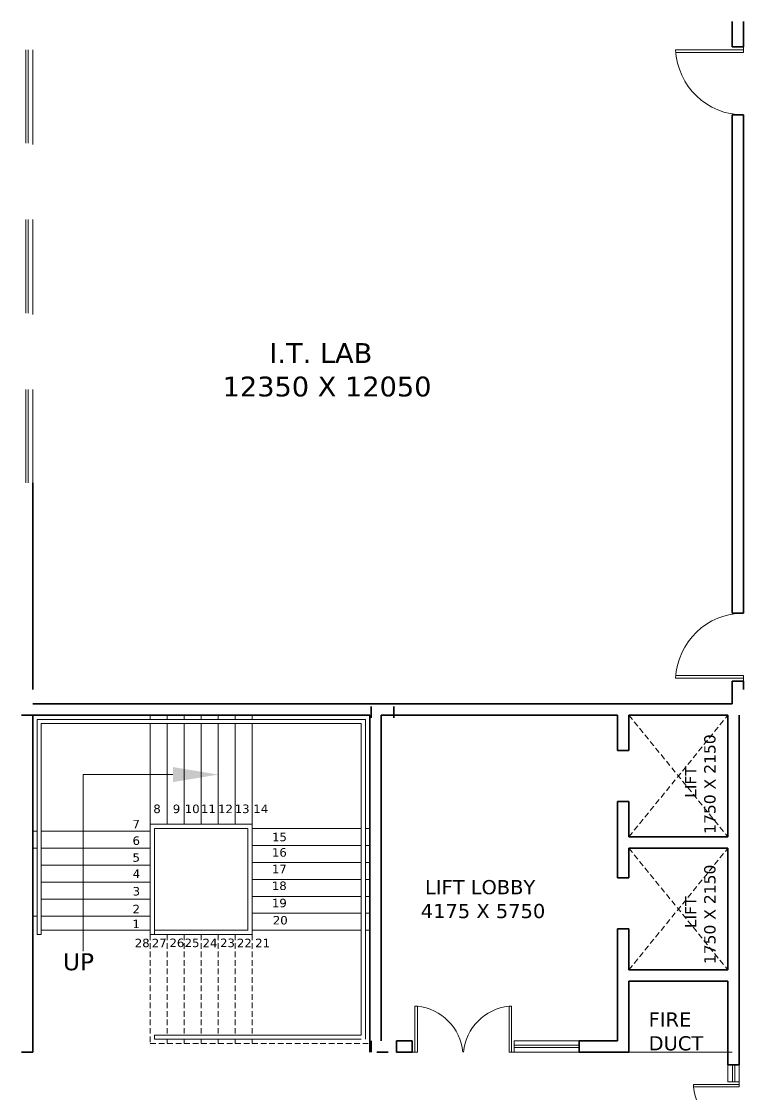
# Model space of a CAD drawing. Header units: millimetres. Extents: x -3092162 to 4513894, y -12317808 to 1849994.
# Drawn here: x -444889 to -432139, y -5832906 to -5813956 of the extents above; entities that cross this region are included whole.
import ezdxf

# ---------------------------------------------------------------- set-up
doc = ezdxf.new("R2010")
doc.units = ezdxf.units.MM
doc.header["$LTSCALE"] = 2
doc.header["$MEASUREMENT"] = 0
doc.linetypes.add('HIDDEN', pattern=[0.375, 0.25, -0.125])
doc.layers.add('AEROW', color=7, linetype='Continuous', lineweight=15, true_color=0x0d0d0d)
for name, color, linetype, lineweight in [('DOOR', 27, 'Continuous', 5), ('glass', 5, 'Continuous', 15), ('RAILING', 47, 'Continuous', 13), ('SILL', 74, 'Continuous', 9), ('STAIR', 252, 'Continuous', 9), ('TEXT', 7, 'Continuous', 13), ('WAll', 250, 'Continuous', 35)]:
    doc.layers.add(name, color=color, linetype=linetype, lineweight=lineweight)
doc.styles.add('style2', font='')
doc.styles.get('style2').set_extended_font_data('Verdana')

msp = doc.modelspace()

# ---------------------------------------------------------------- linework, layer by layer
at = {"layer": 'AEROW', "ltscale": 100}
for p, q in [((-442214.3, -5827256.2), (-443796.6, -5827256.2)), ((-443796.6, -5827256.2), (-443796.6, -5830376.3))]:
    msp.add_line(p, q, dxfattribs=at)
at = {"layer": 'AEROW', "lineweight": 35, "ltscale": 100}
msp.add_solid([(-442214.3, -5827122.9), (-441414.3, -5827256.2), (-442214.3, -5827389.5)], dxfattribs=at)
at = {"layer": 'DOOR', "ltscale": 0.1}
for p, q in [((-432139.3, -5814406.2), (-432139.3, -5814506.2)), ((-432139.3, -5814456.2), (-433338.3, -5814456.2)), ((-432139.3, -5814506.2), (-433335.1, -5814506.2)), ((-432139.3, -5825556.2), (-433338.3, -5825556.2)), ((-432139.3, -5825506.2), (-433335.1, -5825506.2)), ((-432139.3, -5825606.2), (-432139.3, -5825506.2))]:
    msp.add_line(p, q, dxfattribs=at)
at = {"layer": 'DOOR', "color": 252, "ltscale": 200}
for p, q in [((-437943.9, -5831346.2), (-437943.9, -5832156.2)), ((-437898.9, -5831346.2), (-437943.9, -5831346.2)), ((-437898.9, -5831346.2), (-437898.9, -5832156.2)), ((-436278.9, -5831346.2), (-436278.9, -5832156.2)), ((-436278.9, -5831346.2), (-436233.9, -5831346.2)), ((-436233.9, -5831346.2), (-436233.9, -5832156.2)), ((-437988.9, -5832156.2), (-437898.9, -5832156.2)), ((-436188.9, -5832156.2), (-436278.9, -5832156.2)), ((-433024.7, -5832726.2), (-432214.7, -5832726.2)), ((-433024.7, -5832771.2), (-433024.7, -5832726.2)), ((-433024.7, -5832771.2), (-432214.7, -5832771.2)), ((-432214.7, -5832681.2), (-432214.7, -5832771.2))]:
    msp.add_line(p, q, dxfattribs=at)
at = {"layer": 'DOOR', "ltscale": 0.1}
for centre, start, end in [((-432139.3, -5814406.2), 182.38802, 270), ((-432139.3, -5825606.2), 90, 177.61198)]:
    msp.add_arc(centre, 1200, start, end, dxfattribs=at)
at = {"layer": 'DOOR', "color": 252, "ltscale": 200}
msp.add_ellipse((-437991.6, -5832242.8), major_axis=(-331.6, 838.1), ratio=1, start_param=4.4309775, end_param=5.8034622, dxfattribs=at)
at = {"layer": 'DOOR', "color": 252, "ltscale": 200, "extrusion": (0, 0, -1)}
for centre, major_axis, start_param, end_param in [((-436186.3, -5832242.8), (331.6, 838.1), 4.4309775, 5.8034622), ((-432128.2, -5832678.5), (901.3, 4), 1.670585, 3.0430697)]:
    msp.add_ellipse(centre, major_axis=major_axis, ratio=1, start_param=start_param, end_param=end_param, dxfattribs=at)
at = {"layer": 'glass', "ltscale": 100}
for p, q in [((-444809.3, -5816106.2), (-444809.3, -5814456.2)), ((-444769.3, -5816106.2), (-444769.3, -5814456.2)), ((-444809.3, -5819106.2), (-444809.3, -5817456.2)), ((-444769.3, -5819106.2), (-444769.3, -5817456.2)), ((-444809.3, -5822106.2), (-444809.3, -5820456.2)), ((-444769.3, -5822106.2), (-444769.3, -5820456.2)), ((-435039.3, -5832036.2), (-436189.4, -5832036.2)), ((-435039.3, -5832076.2), (-436189.4, -5832076.2)), ((-432334.7, -5832681.2), (-432334.7, -5832381.2)), ((-432294.7, -5832681.2), (-432294.7, -5832381.2))]:
    msp.add_line(p, q, dxfattribs=at)
at = {"layer": 'RAILING', "ltscale": 100}
for p, q in [((-438814.3, -5826281.2), (-444614.3, -5826281.2)), ((-444614.3, -5830081.2), (-444614.3, -5826281.2)), ((-438889.3, -5826356.2), (-444539.3, -5826356.2)), ((-444539.3, -5830081.2), (-444539.3, -5826356.2)), ((-438889.3, -5826356.2), (-438889.3, -5831856.2)), ((-438814.3, -5826281.2), (-438814.3, -5831931.2)), ((-440814.3, -5828131.2), (-442614.3, -5828131.2)), ((-442614.3, -5830081.2), (-442614.3, -5828131.2)), ((-440889.3, -5828206.2), (-442539.3, -5828206.2)), ((-442539.3, -5830081.2), (-442539.3, -5828206.2)), ((-440889.3, -5830006.2), (-440889.3, -5828206.2)), ((-440814.3, -5830081.2), (-440814.3, -5828131.2)), ((-444539.3, -5830081.2), (-444614.3, -5830081.2)), ((-442539.3, -5830081.2), (-442614.3, -5830081.2)), ((-440887.9, -5830006.2), (-442539.3, -5830006.2)), ((-440812.9, -5830081.2), (-442539.3, -5830081.2)), ((-438889.3, -5831856.2), (-442539.3, -5831856.2)), ((-438889.3, -5831931.2), (-442539.3, -5831931.2))]:
    msp.add_line(p, q, dxfattribs=at)
at = {"layer": 'SILL', "ltscale": 100}
for p, q in [((-444689.3, -5816131.2), (-444689.3, -5814456.2)), ((-444689.3, -5819106.2), (-444689.3, -5817456.2)), ((-444689.3, -5819131.2), (-444689.3, -5817481.2)), ((-444689.3, -5822106.2), (-444689.3, -5820456.2)), ((-435039.3, -5831956.2), (-436189.4, -5831956.2)), ((-436189.4, -5831956.2), (-436189.4, -5832156.2)), ((-435039.3, -5832156.2), (-436189.4, -5832156.2)), ((-432414.7, -5832681.2), (-432414.7, -5832381.2)), ((-432214.7, -5832681.2), (-432214.7, -5832381.2)), ((-432214.7, -5832681.2), (-432414.7, -5832681.2))]:
    msp.add_line(p, q, dxfattribs=at)
at = {"layer": 'STAIR', "ltscale": 100}
for p, q in [((-442614.3, -5826281.2), (-442614.3, -5826206.2)), ((-442614.3, -5828131.2), (-442614.3, -5826356.2)), ((-442314.3, -5826281.2), (-442314.3, -5826206.2)), ((-442314.3, -5828131.2), (-442314.3, -5826356.2)), ((-442014.3, -5826281.2), (-442014.3, -5826206.2)), ((-442014.3, -5828131.2), (-442014.3, -5826356.2)), ((-441714.3, -5826281.2), (-441714.3, -5826206.2)), ((-441714.3, -5828131.2), (-441714.3, -5826356.2)), ((-441414.3, -5826281.2), (-441414.3, -5826206.2)), ((-441414.3, -5828131.2), (-441414.3, -5826356.2)), ((-441114.3, -5826281.2), (-441114.3, -5826206.2)), ((-441114.3, -5828131.2), (-441114.3, -5826356.2)), ((-440814.3, -5826281.2), (-440814.3, -5826206.2)), ((-440814.3, -5828131.2), (-440814.3, -5826356.2)), ((-444614.7, -5828256.2), (-444689.7, -5828256.2)), ((-442614.3, -5828256.2), (-444539.3, -5828256.2)), ((-440814.3, -5828206.2), (-438889.3, -5828206.2)), ((-438814.3, -5828206.2), (-438739.3, -5828206.2)), ((-444614.7, -5828556.2), (-444689.7, -5828556.2)), ((-442614.3, -5828556.2), (-444539.3, -5828556.2)), ((-440814.3, -5828506.2), (-438889.3, -5828506.2)), ((-438814.3, -5828506.2), (-438739.3, -5828506.2)), ((-440814.3, -5828806.2), (-438889.3, -5828806.2)), ((-438814.3, -5828806.2), (-438739.3, -5828806.2)), ((-442614.3, -5828856.2), (-444539.3, -5828856.2)), ((-442614.3, -5829156.2), (-444539.3, -5829156.2)), ((-440814.3, -5829106.2), (-438889.3, -5829106.2)), ((-438814.3, -5829106.2), (-438739.3, -5829106.2)), ((-442614.3, -5829456.2), (-444539.3, -5829456.2)), ((-440814.3, -5829406.2), (-438889.3, -5829406.2)), ((-438814.3, -5829406.2), (-438739.3, -5829406.2)), ((-444614.3, -5829756.2), (-444689.3, -5829756.2)), ((-442614.3, -5829756.2), (-444539.3, -5829756.2)), ((-440814.3, -5829706.2), (-438889.3, -5829706.2)), ((-438814.3, -5829706.2), (-438739.3, -5829706.2)), ((-438814.3, -5829706.2), (-438739.3, -5829706.2)), ((-442614.3, -5830006.2), (-444539.3, -5830006.2)), ((-440814.3, -5830006.2), (-438889.3, -5830006.2)), ((-438814.3, -5830006.2), (-438739.3, -5830006.2)), ((-438814.3, -5830006.2), (-438739.3, -5830006.2)), ((-442539.3, -5831856.2), (-442539.3, -5831931.2)), ((-442314.1, -5831931.2), (-442314.1, -5832006.2)), ((-442014.1, -5831931.2), (-442014.1, -5832006.2)), ((-441714.1, -5831931.2), (-441714.1, -5832006.2)), ((-441414.1, -5831931.2), (-441414.1, -5832006.2)), ((-441114.1, -5831931.2), (-441114.1, -5832006.2)), ((-440814.1, -5831931.2), (-440814.1, -5832006.2)), ((-432339.3, -5832156.2), (-434164.7, -5832156.2))]:
    msp.add_line(p, q, dxfattribs=at)
at = {"layer": 'STAIR', "linetype": 'HIDDEN', "ltscale": 200}
for p, q in [((-434164.7, -5828356.2), (-432414.7, -5826206.2)), ((-434164.7, -5826206.2), (-432414.7, -5828356.2)), ((-434164.7, -5830706.2), (-432414.7, -5828556.2)), ((-434164.7, -5828556.2), (-432414.7, -5830706.2)), ((-442614.3, -5830081.2), (-442614.3, -5832006.2)), ((-442314.3, -5830081.2), (-442314.3, -5831856.2)), ((-442014.3, -5830081.2), (-442014.3, -5831856.2)), ((-441714.3, -5830081.2), (-441714.3, -5831856.2)), ((-441414.3, -5830081.2), (-441414.3, -5831856.2)), ((-441114.3, -5830081.2), (-441114.3, -5831856.2)), ((-440814.3, -5830081.2), (-440814.3, -5831856.2)), ((-442614.3, -5832006.2), (-438739.3, -5832006.2))]:
    msp.add_line(p, q, dxfattribs=at)
at = {"layer": 'WAll', "ltscale": 100}
for p, q in [((-432339.3, -5813956.2), (-432339.3, -5814406.2)), ((-432139.3, -5813956.2), (-432139.3, -5814406.2)), ((-432139.3, -5814406.2), (-432339.3, -5814406.2)), ((-432339.3, -5815606.2), (-432339.3, -5824406.2)), ((-432139.3, -5815606.2), (-432339.3, -5815606.2)), ((-432139.3, -5815606.2), (-432139.3, -5824406.2)), ((-444689.3, -5825756.2), (-444689.3, -5822106.2)), ((-432139.3, -5824406.2), (-432339.3, -5824406.2)), ((-432339.3, -5825606.2), (-432339.3, -5826006.2)), ((-432139.3, -5825606.2), (-432339.3, -5825606.2)), ((-432139.3, -5825606.2), (-432139.3, -5825756.2)), ((-432339.3, -5826006.2), (-444689.3, -5826006.2)), ((-438714.3, -5826256.2), (-438714.3, -5826056.2)), ((-438314.3, -5826256.2), (-438314.3, -5826056.2)), ((-438739.8, -5826206.2), (-444888.9, -5826206.2)), ((-444689.3, -5832156.2), (-444689.3, -5826206.2)), ((-444689.2, -5826206.2), (-444688.9, -5831806.2)), ((-438739.8, -5826206.2), (-444688.9, -5826206.2)), ((-438739.3, -5826206.2), (-438739.8, -5826206.2)), ((-438739.3, -5832156.2), (-438739.3, -5826206.2)), ((-438539.8, -5826206.2), (-434364.7, -5826206.2)), ((-438539.3, -5831956.2), (-438539.3, -5826206.2)), ((-434364.7, -5826831.2), (-434364.7, -5826206.2)), ((-432414.7, -5826206.2), (-434164.7, -5826206.2)), ((-434164.7, -5826831.2), (-434164.7, -5826206.2)), ((-432414.7, -5826206.2), (-432414.7, -5828356.2)), ((-432214.7, -5826206.2), (-432214.7, -5832381.2)), ((-434164.7, -5826831.2), (-434364.7, -5826831.2)), ((-434164.7, -5827731.2), (-434364.7, -5827731.2)), ((-434364.7, -5829081.2), (-434364.7, -5827731.2)), ((-434164.7, -5828356.2), (-434164.7, -5827731.2)), ((-432414.7, -5828356.2), (-434164.7, -5828356.2)), ((-432414.7, -5828556.2), (-434164.7, -5828556.2)), ((-434164.7, -5828556.2), (-434164.7, -5829081.2)), ((-434164.7, -5829081.2), (-434164.7, -5828556.2)), ((-432414.7, -5828556.2), (-432414.7, -5830706.2)), ((-434164.7, -5829081.2), (-434364.7, -5829081.2)), ((-434364.7, -5831956.2), (-434364.7, -5829981.2)), ((-434164.7, -5829981.2), (-434364.7, -5829981.2)), ((-434164.7, -5830706.2), (-434164.7, -5829981.2)), ((-434164.7, -5829981.2), (-434164.7, -5830506.2)), ((-432414.7, -5830706.2), (-434164.7, -5830706.2)), ((-434164.7, -5832156.2), (-434164.7, -5830906.2)), ((-432414.7, -5830906.2), (-434164.7, -5830906.2)), ((-432414.7, -5830906.2), (-432414.7, -5832381.2)), ((-438714.3, -5832156.2), (-438714.3, -5831956.2)), ((-437988.9, -5831956.2), (-438264.3, -5831956.2)), ((-438264.3, -5831956.2), (-438264.3, -5832156.2)), ((-437988.9, -5831956.2), (-437988.9, -5832156.2)), ((-435039.3, -5832156.2), (-435039.3, -5831956.2)), ((-435039.3, -5831956.2), (-434364.7, -5831956.2)), ((-444889.3, -5832156.2), (-444689.3, -5832156.2)), ((-438414.3, -5832156.2), (-438614.3, -5832156.2)), ((-437988.9, -5832156.2), (-438264.3, -5832156.2)), ((-434164.7, -5832156.2), (-435039.3, -5832156.2)), ((-432214.7, -5832381.2), (-432414.7, -5832381.2))]:
    msp.add_line(p, q, dxfattribs=at)

# ---------------------------------------------------------------- texts
at = {"layer": 'TEXT', "lineweight": 50, "style": 'style2'}
for s, height, p in [('     I.T. LAB', 350, (-441275.3, -5819987.3)), ('12350 X 12050', 350, (-441337.8, -5820577.9)), ('LIFT LOBBY', 250, (-437764.9, -5829368.6)), ('4175 X 5750', 250, (-437838.5, -5829790.5)), ('FIRE', 250, (-433815, -5831705)), ('DUCT', 250, (-433815, -5832126.2))]:
    msp.add_text(s, height=height, dxfattribs=at).set_placement(p)
for s, p in [('1750 X 2150', (-432634.2, -5828303)), ('LIFT', (-432971.7, -5827667.3)), ('1750 X 2150', (-432634.2, -5830604.5)), ('LIFT', (-432971.7, -5829968.8))]:
    msp.add_text(s, height=200, rotation=90, dxfattribs=at).set_placement(p)
at = {"layer": 'TEXT', "style": 'style2'}
for s, height, p in [('8', 150, (-442561, -5827935.7)), ('9', 150, (-442216.7, -5827935.7)), ('10', 150, (-442005.1, -5827935.6)), ('11', 150, (-441718.9, -5827935.9)), ('12', 150, (-441417.4, -5827937.2)), ('13', 150, (-441122.9, -5827935.7)), ('14', 150, (-440794.3, -5827935.9)), ('7', 150, (-442928.8, -5828205.6)), ('6', 150, (-442926.9, -5828497.5)), ('15', 150, (-440464.2, -5828432.9)), ('16', 150, (-440466, -5828705.4)), ('5', 150, (-442927.7, -5828795)), ('4', 150, (-442924.5, -5829081.9)), ('17', 150, (-440467.2, -5828997.5)), ('18', 150, (-440467.5, -5829294.4)), ('3', 150, (-442926.3, -5829391)), ('2', 150, (-442927, -5829705)), ('19', 150, (-440466.9, -5829598.8)), ('20', 150, (-440450.4, -5829903.1)), ('1', 150, (-442928.6, -5829967.8)), ('28', 150, (-442887.6, -5830304.5)), ('27', 150, (-442587.6, -5830304.5)), ('26', 150, (-442275.4, -5830302.9)), ('25', 150, (-442007.8, -5830302.9)), ('24', 150, (-441691, -5830304.5)), ('23', 150, (-441382.2, -5830302.9)), ('22', 150, (-441084.7, -5830304.5)), ('21', 150, (-440761.6, -5830304.5)), ('UP', 300, (-444157.5, -5830711.2))]:
    msp.add_text(s, height=height, dxfattribs=at).set_placement(p)

doc.saveas('drawing.dxf')
